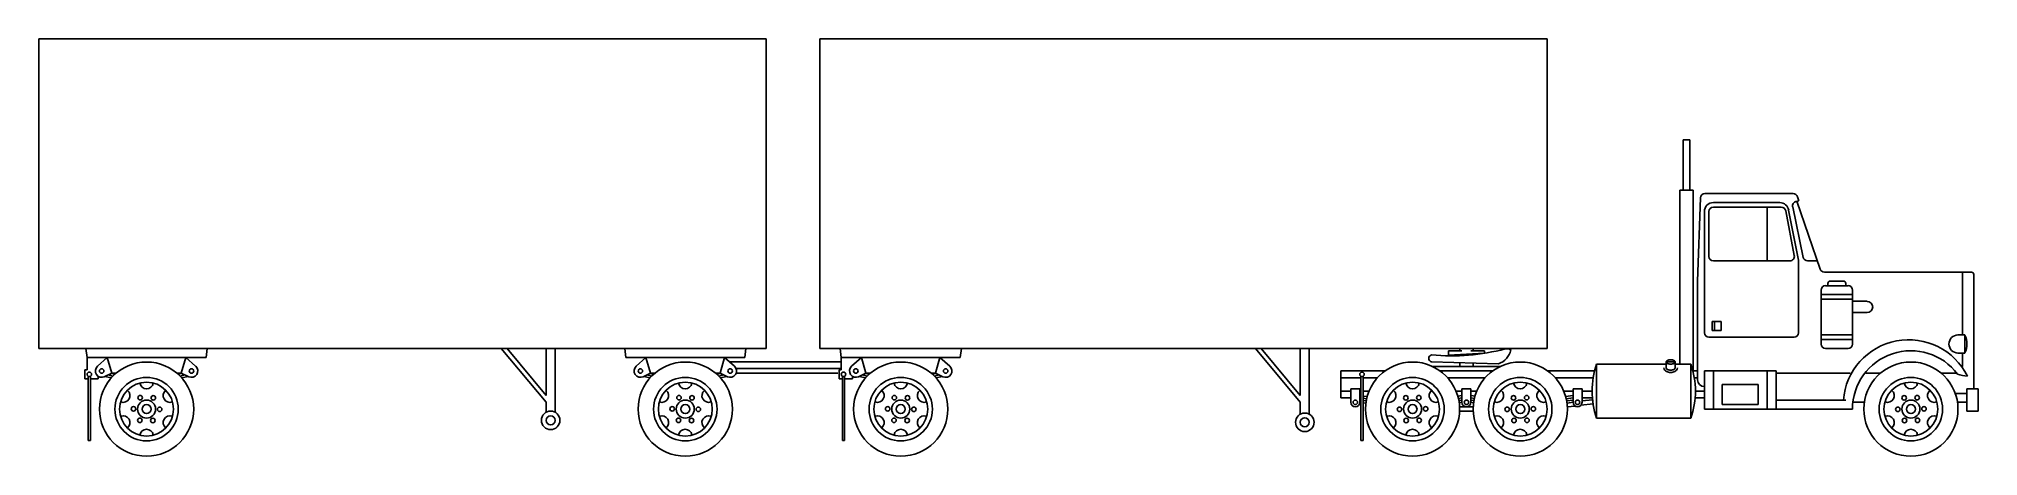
# Model space of a CAD drawing. Extents: x -21.9 to 0, y 0 to 4.7.
import ezdxf

# ---------------------------------------------------------------- set-up
doc = ezdxf.new("R2010")
doc.units = 0
doc.header["$LTSCALE"] = 1.2
doc.header["$MEASUREMENT"] = 0
doc.layers.get('0').update_dxf_attribs({"color": 3, "linetype": 'CONTINUOUS'})
doc.layers.add('CAR_DTL', color=3, linetype='CONTINUOUS')

msp = doc.modelspace()

# ---------------------------------------------------------------- linework, layer by layer
for p, q in [((-21.946, 1.219), (-21.946, 4.724)), ((-21.946, 4.724), (-13.716, 4.724)), ((-13.716, 4.724), (-13.716, 1.219)), ((-13.106, 1.219), (-13.106, 4.724)), ((-13.106, 4.724), (-4.877, 4.724)), ((-4.877, 4.724), (-4.877, 1.219)), ((-3.34, 3.581), (-3.34, 3.01)), ((-3.264, 3.581), (-3.34, 3.581)), ((-3.264, 3.01), (-3.264, 3.581)), ((-3.226, 3.01), (-3.378, 3.01)), ((-3.378, 3.01), (-3.378, 1.054)), ((-3.226, 0.965), (-3.226, 3.01)), ((-3.175, 1.981), (-3.143, 2.923)), ((-3.092, 2.972), (-2.094, 2.972)), ((-2.062, 2.882), (-2.031, 2.891)), ((-2.052, 2.885), (-1.789, 2.117)), ((-2.046, 2.937), (-2.031, 2.891)), ((-3.048, 2.261), (-3.048, 2.769)), ((-2.997, 2.819), (-2.228, 2.819)), ((-2.388, 2.21), (-2.388, 2.819)), ((-2.178, 2.776), (-2.081, 2.27)), ((-1.979, 2.25), (-2.099, 2.824)), ((-2.131, 2.21), (-2.997, 2.21)), ((-1.821, 2.21), (-1.93, 2.21)), ((-3.175, 1.981), (-3.175, 0.864)), ((-0.076, 2.083), (-1.741, 2.083)), ((-0.178, 1.372), (-0.178, 2.083)), ((-0.051, 0.762), (-0.051, 2.057)), ((-0.152, 1.372), (-0.229, 1.372)), ((-0.152, 1.372), (-0.152, 1.168)), ((-13.716, 1.219), (-21.946, 1.219)), ((-21.412, 1.219), (-21.399, 1.118)), ((-21.399, 1.118), (-20.053, 1.118)), ((-21.399, 1.118), (-21.399, 0.978)), ((-21.171, 1.118), (-21.282, 1.019)), ((-20.282, 1.118), (-20.171, 1.019)), ((-20.041, 1.219), (-20.053, 1.118)), ((-15.316, 1.219), (-15.303, 1.118)), ((-15.303, 1.118), (-13.957, 1.118)), ((-15.075, 1.118), (-15.186, 1.019)), ((-14.186, 1.118), (-14.075, 1.019)), ((-13.945, 1.219), (-13.957, 1.118)), ((-4.877, 1.219), (-13.106, 1.219)), ((-12.878, 1.219), (-12.865, 1.118)), ((-12.865, 1.118), (-11.519, 1.118)), ((-12.865, 1.118), (-12.865, 0.978)), ((-12.636, 1.118), (-12.748, 1.019)), ((-11.748, 1.118), (-11.636, 1.019)), ((-11.506, 1.219), (-11.519, 1.118)), ((-5.353, 1.214), (-5.31, 1.214)), ((-5.288, 1.202), (-5.31, 1.214)), ((-0.229, 1.168), (-0.152, 1.168)), ((-0.178, 1.016), (-0.178, 1.168)), ((-21.387, 0.902), (-21.387, 0.178)), ((-21.197, 0.903), (-21.127, 0.886)), ((-20.333, 0.94), (-20.381, 0.94)), ((-20.328, 0.938), (-20.367, 0.928)), ((-20.256, 0.903), (-20.326, 0.886)), ((-15.101, 0.903), (-15.031, 0.886)), ((-14.16, 0.903), (-14.23, 0.886)), ((-14.122, 1.067), (-12.878, 1.067)), ((-14.046, 0.94), (-12.903, 0.94)), ((-12.852, 0.902), (-12.852, 0.178)), ((-12.663, 0.903), (-12.592, 0.886)), ((-11.721, 0.903), (-11.792, 0.886)), ((-6.714, 0.965), (-7.214, 0.965)), ((-7.214, 0.66), (-7.214, 0.965)), ((-6.985, 0.902), (-6.985, 0.178)), ((-6.186, 1.069), (-5.43, 1.046)), ((-6.174, 1.016), (-5.409, 1.016)), ((-5.495, 0.965), (-6.088, 0.965)), ((-4.346, 0.965), (-4.868, 0.965)), ((-3.531, 1.041), (-4.318, 1.041)), ((-3.531, 1.067), (-3.531, 0.999)), ((-3.531, 1.067), (-3.429, 1.067)), ((-3.429, 1.067), (-3.429, 0.999)), ((-3.251, 1.041), (-3.429, 1.041)), ((-3.099, 0.965), (-2.286, 0.965)), ((-3.099, 0.965), (-3.099, 0.533)), ((-2.286, 0.965), (-2.286, 0.533)), ((-7.099, 0.66), (-7.214, 0.66)), ((-7.099, 0.61), (-7.099, 0.762)), ((-3.203, 0.66), (-3.099, 0.66)), ((-0.127, 0.762), (0, 0.762)), ((-0.127, 0.762), (-0.127, 0.508)), ((0, 0.508), (0, 0.762)), ((-5.868, 0.508), (-5.714, 0.508)), ((-4.649, 0.56), (-4.564, 0.568)), ((-4.496, 0.576), (-4.358, 0.592)), ((-3.099, 0.533), (-1.422, 0.533)), ((-2.286, 0.635), (-1.499, 0.635)), ((-0.127, 0.508), (0, 0.508)), ((-4.318, 0.432), (-3.251, 0.432)), ((-21.387, 0.178), (-21.361, 0.178)), ((-6.985, 0.178), (-6.96, 0.178))]:
    msp.add_line(p, q)
for centre, radius in [((-21.374, 0.927), 0.0254), ((-20.726, 0.533), 0.533), ((-20.726, 0.533), 0.359), ((-14.63, 0.533), 0.533), ((-14.63, 0.533), 0.359), ((-12.84, 0.927), 0.0254), ((-12.192, 0.533), 0.533), ((-12.192, 0.533), 0.359), ((-6.972, 0.927), 0.0254), ((-6.401, 0.533), 0.533), ((-6.401, 0.533), 0.359), ((-5.182, 0.533), 0.533), ((-5.182, 0.533), 0.359), ((-0.762, 0.533), 0.533), ((-0.762, 0.533), 0.359), ((-20.726, 0.533), 0.102), ((-14.63, 0.533), 0.102), ((-12.192, 0.533), 0.102), ((-6.401, 0.533), 0.102), ((-5.182, 0.533), 0.102), ((-0.762, 0.533), 0.102)]:
    msp.add_circle(centre, radius)
for centre, radius, start, end in [((-3.092, 2.921), 0.0508, 90, 178.0234), ((-2.05, 2.833), 0.0508, 104.7436, 190.6197), ((-2.094, 2.921), 0.0508, 18.0042, 90), ((-2.997, 2.769), 0.0508, 90, 180), ((-2.228, 2.769), 0.0508, 8.8807, 90), ((-2.997, 2.261), 0.0508, 180, 270), ((-2.131, 2.261), 0.0508, 270, 10.796), ((-1.93, 2.261), 0.0508, 191.8164, 270), ((-1.741, 2.134), 0.0508, 198.9123, 270), ((-0.076, 2.057), 0.0254, 0, 90), ((-0.786, 0.576), 0.742, 26.3446, 175.448), ((-0.229, 1.27), 0.102, 90, 270), ((-0.343, 1.27), 0.216, 331.9275, 28.0725), ((-6.178, 1.107), 0.0394, 101.3099, 258.6901), ((-5.964, 3.565), 2.429, 264.7674, 284.5833), ((-5.5, 1.252), 0.218, 288.7478, 346.8571), ((-0.762, 0.533), 0.661, 36.9127, 180), ((-21.234, 0.965), 0.0718, 131.5857, 295.3195), ((-20.218, 0.965), 0.0718, 244.6805, 48.4143), ((-15.138, 0.965), 0.0718, 131.5857, 295.3195), ((-14.122, 0.965), 0.0718, 244.6805, 48.4143), ((-12.7, 0.965), 0.0718, 131.5857, 295.3195), ((-11.684, 0.965), 0.0718, 244.6805, 48.4143), ((-3.429, 0.737), 0.94, 161.0754, 198.9246), ((-4.14, 0.737), 0.94, 341.0754, 18.9246), ((-0.086, 1.334), 0.43, 249.8918, 265.3383), ((-7.048, 0.61), 0.0508, 180, 0)]:
    msp.add_arc(centre, radius, start, end)
at = {"layer": 'CAR_DTL'}
for p, q in [((-2.997, 2.87), (-2.245, 2.87)), ((-3.099, 1.397), (-3.099, 2.769)), ((-2.145, 2.786), (-2.033, 2.219)), ((-2.032, 2.209), (-2.032, 1.397)), ((-1.676, 1.981), (-1.524, 1.981)), ((-1.778, 1.27), (-1.778, 1.88)), ((-1.422, 1.829), (-1.778, 1.829)), ((-1.422, 1.778), (-1.778, 1.778)), ((-1.727, 1.93), (-1.473, 1.93)), ((-1.702, 1.93), (-1.702, 1.956)), ((-1.499, 1.956), (-1.499, 1.93)), ((-1.422, 1.88), (-1.422, 1.27)), ((-1.422, 1.753), (-1.257, 1.753)), ((-1.257, 1.626), (-1.422, 1.626)), ((-2.083, 1.346), (-3.048, 1.346)), ((-3.01, 1.524), (-2.908, 1.524)), ((-3.01, 1.422), (-3.01, 1.524)), ((-2.908, 1.422), (-3.01, 1.422)), ((-2.985, 1.524), (-2.985, 1.422)), ((-2.908, 1.524), (-2.908, 1.422)), ((-1.422, 1.372), (-1.778, 1.372)), ((-1.422, 1.321), (-1.778, 1.321)), ((-21.171, 1.118), (-21.12, 0.94)), ((-20.282, 1.118), (-20.333, 0.94)), ((-16.205, 0.61), (-16.713, 1.219)), ((-16.205, 0.689), (-16.647, 1.219)), ((-16.205, 1.219), (-16.205, 0.689)), ((-16.104, 0.498), (-16.104, 1.219)), ((-15.075, 1.118), (-15.024, 0.94)), ((-14.186, 1.118), (-14.237, 0.94)), ((-12.636, 1.118), (-12.586, 0.94)), ((-11.748, 1.118), (-11.798, 0.94)), ((-7.671, 0.61), (-8.179, 1.219)), ((-7.671, 0.689), (-8.113, 1.219)), ((-7.671, 1.219), (-7.671, 0.689)), ((-7.569, 0.483), (-7.569, 1.219)), ((-5.994, 1.194), (-5.994, 1.143)), ((-5.994, 1.194), (-5.842, 1.194)), ((-5.994, 1.143), (-5.588, 1.168)), ((-5.867, 1.194), (-5.867, 1.219)), ((-5.588, 1.194), (-5.74, 1.194)), ((-5.715, 1.194), (-5.715, 1.219)), ((-5.588, 1.168), (-5.588, 1.194)), ((-1.473, 1.219), (-1.727, 1.219)), ((-21.425, 0.978), (-21.425, 0.876)), ((-21.399, 0.978), (-21.425, 0.978)), ((-21.361, 0.902), (-21.361, 0.178)), ((-21.273, 0.876), (-21.273, 0.904)), ((-21.12, 0.94), (-21.204, 0.9)), ((-21.161, 0.921), (-21.107, 0.907)), ((-21.124, 0.938), (-21.085, 0.928)), ((-21.12, 0.94), (-21.072, 0.94)), ((-20.292, 0.921), (-20.346, 0.907)), ((-20.333, 0.94), (-20.249, 0.9)), ((-15.024, 0.94), (-15.108, 0.9)), ((-15.065, 0.921), (-15.011, 0.907)), ((-15.028, 0.938), (-14.989, 0.928)), ((-15.024, 0.94), (-14.976, 0.94)), ((-14.237, 0.94), (-14.285, 0.94)), ((-14.232, 0.938), (-14.271, 0.928)), ((-14.196, 0.921), (-14.25, 0.907)), ((-14.237, 0.94), (-14.153, 0.9)), ((-14.046, 0.991), (-12.878, 0.991)), ((-12.865, 0.978), (-12.89, 0.978)), ((-12.89, 0.978), (-12.89, 0.876)), ((-12.827, 0.902), (-12.827, 0.178)), ((-12.738, 0.876), (-12.738, 0.904)), ((-12.586, 0.94), (-12.669, 0.9)), ((-12.626, 0.921), (-12.573, 0.907)), ((-12.59, 0.938), (-12.551, 0.928)), ((-12.586, 0.94), (-12.537, 0.94)), ((-11.798, 0.94), (-11.847, 0.94)), ((-11.794, 0.938), (-11.833, 0.928)), ((-11.758, 0.921), (-11.811, 0.907)), ((-11.798, 0.94), (-11.715, 0.9)), ((-6.985, 0.889), (-7.214, 0.889)), ((-6.96, 0.902), (-6.96, 0.178)), ((-6.798, 0.889), (-6.96, 0.889)), ((-5.579, 0.889), (-6.003, 0.889)), ((-5.867, 1.059), (-5.867, 1.016)), ((-5.715, 1.016), (-5.715, 1.054)), ((-4.356, 0.889), (-4.784, 0.889)), ((-4.318, 1.041), (-4.318, 0.432)), ((-3.251, 0.432), (-3.251, 1.041)), ((-3.224, 0.965), (-3.175, 0.965)), ((-3.213, 0.889), (-3.175, 0.889)), ((-2.997, 0.965), (-2.997, 0.533)), ((-2.388, 0.965), (-2.388, 0.533)), ((-2.286, 0.94), (-1.448, 0.94)), ((-1.107, 0.94), (-1.271, 0.94)), ((-0.417, 0.94), (-0.251, 0.94)), ((-21.425, 0.876), (-21.387, 0.876)), ((-21.361, 0.876), (-21.273, 0.876)), ((-12.89, 0.876), (-12.852, 0.876)), ((-12.827, 0.876), (-12.738, 0.876)), ((-7.099, 0.737), (-7.214, 0.737)), ((-7.099, 0.762), (-6.998, 0.762)), ((-6.998, 0.762), (-6.998, 0.61)), ((-6.985, 0.737), (-6.998, 0.737)), ((-6.985, 0.659), (-6.998, 0.66)), ((-6.996, 0.686), (-6.987, 0.684)), ((-6.894, 0.737), (-6.96, 0.737)), ((-6.958, 0.681), (-6.917, 0.676)), ((-5.842, 0.737), (-5.908, 0.737)), ((-5.888, 0.68), (-5.844, 0.686)), ((-5.842, 0.66), (-5.882, 0.655)), ((-5.842, 0.61), (-5.842, 0.762)), ((-5.842, 0.762), (-5.74, 0.762)), ((-5.74, 0.762), (-5.74, 0.61)), ((-5.675, 0.737), (-5.74, 0.737)), ((-5.74, 0.66), (-5.701, 0.655)), ((-5.694, 0.68), (-5.739, 0.686)), ((-4.585, 0.737), (-4.688, 0.737)), ((-4.585, 0.737), (-4.688, 0.737)), ((-4.666, 0.676), (-4.586, 0.686)), ((-4.585, 0.66), (-4.661, 0.651)), ((-4.585, 0.762), (-4.483, 0.762)), ((-4.585, 0.61), (-4.585, 0.762)), ((-4.483, 0.762), (-4.483, 0.61)), ((-4.369, 0.737), (-4.483, 0.737)), ((-4.366, 0.66), (-4.483, 0.66)), ((-3.2, 0.737), (-3.099, 0.737)), ((-2.896, 0.813), (-2.896, 0.584)), ((-2.896, 0.813), (-2.489, 0.813)), ((-2.489, 0.813), (-2.489, 0.584)), ((-0.259, 0.711), (-0.127, 0.711)), ((-16.205, 0.61), (-16.205, 0.498)), ((-7.671, 0.61), (-7.671, 0.483)), ((-6.985, 0.633), (-6.998, 0.635)), ((-6.985, 0.608), (-6.998, 0.61)), ((-6.921, 0.651), (-6.96, 0.656)), ((-6.926, 0.626), (-6.96, 0.63)), ((-6.93, 0.601), (-6.96, 0.605)), ((-5.842, 0.635), (-5.876, 0.631)), ((-5.842, 0.61), (-5.872, 0.606)), ((-5.868, 0.559), (-5.714, 0.559)), ((-5.74, 0.635), (-5.706, 0.631)), ((-5.74, 0.61), (-5.71, 0.606)), ((-4.585, 0.635), (-4.656, 0.626)), ((-4.585, 0.61), (-4.652, 0.601)), ((-4.483, 0.628), (-4.364, 0.64)), ((-2.896, 0.584), (-2.489, 0.584)), ((-1.29, 0.61), (-1.418, 0.61)), ((-0.234, 0.61), (-0.127, 0.61)), ((-12.852, 0.178), (-12.827, 0.178))]:
    msp.add_line(p, q, dxfattribs=at)
for points in [[(-3.556, 0.999, 0.174705), (-3.547, 0.975, 0.104203), (-3.527, 0.959, 0.064948), (-3.505, 0.951, 0.051099), (-3.48, 0.949, 0.051099), (-3.454, 0.951, 0.064948), (-3.433, 0.959, 0.104203), (-3.413, 0.975, 0.174705), (-3.404, 0.999, 0.174705)], [(-3.531, 0.999, 0.174705), (-3.527, 0.991, 0.104203), (-3.516, 0.982, 0.064948), (-3.5, 0.976, 0.051099), (-3.48, 0.974, 0.051099), (-3.459, 0.976, 0.064948), (-3.444, 0.982, 0.104203), (-3.432, 0.991, 0.174705), (-3.429, 0.999, 0.174705)]]:
    msp.add_lwpolyline(points, format="xyb", dxfattribs=at)
msp.add_lwpolyline([(-3.48, 1.092, 0.051099), (-3.5, 1.09, 0.064948), (-3.516, 1.085, 0.104203), (-3.527, 1.075, 0.174705), (-3.531, 1.067, 0.174705), (-3.527, 1.058, 0.104203), (-3.516, 1.049, 0.064948), (-3.5, 1.044, 0.051099), (-3.48, 1.041, 0.051099), (-3.459, 1.044, 0.064948), (-3.444, 1.049, 0.104203), (-3.432, 1.058, 0.174705), (-3.429, 1.067, 0.174705), (-3.432, 1.075, 0.104203), (-3.444, 1.085, 0.064948), (-3.459, 1.09, 0.051099)], format="xyb", close=True, dxfattribs=at)
for centre, radius in [((-21.234, 0.965), 0.0254), ((-20.218, 0.965), 0.0254), ((-15.138, 0.965), 0.0254), ((-14.122, 0.965), 0.0254), ((-12.7, 0.965), 0.0254), ((-11.684, 0.965), 0.0254), ((-20.726, 0.533), 0.305), ((-20.798, 0.663), 0.0254), ((-20.65, 0.66), 0.0254), ((-14.63, 0.533), 0.305), ((-14.702, 0.663), 0.0254), ((-14.554, 0.66), 0.0254), ((-12.192, 0.533), 0.305), ((-12.264, 0.663), 0.0254), ((-12.116, 0.66), 0.0254), ((-6.401, 0.533), 0.305), ((-6.477, 0.66), 0.0254), ((-6.329, 0.663), 0.0254), ((-5.182, 0.533), 0.305), ((-5.258, 0.66), 0.0254), ((-5.11, 0.663), 0.0254), ((-0.762, 0.533), 0.305), ((-0.838, 0.66), 0.0254), ((-0.69, 0.663), 0.0254), ((-20.874, 0.536), 0.0254), ((-20.726, 0.533), 0.0508), ((-20.578, 0.531), 0.0254), ((-16.154, 0.406), 0.105), ((-16.154, 0.406), 0.0508), ((-14.778, 0.536), 0.0254), ((-14.63, 0.533), 0.0508), ((-14.482, 0.531), 0.0254), ((-12.34, 0.536), 0.0254), ((-12.192, 0.533), 0.0508), ((-12.044, 0.531), 0.0254), ((-7.62, 0.384), 0.105), ((-7.048, 0.61), 0.0254), ((-6.549, 0.531), 0.0254), ((-6.401, 0.533), 0.0508), ((-6.253, 0.536), 0.0254), ((-5.791, 0.61), 0.0254), ((-5.33, 0.531), 0.0254), ((-5.182, 0.533), 0.0508), ((-5.034, 0.536), 0.0254), ((-4.534, 0.61), 0.0254), ((-0.91, 0.531), 0.0254), ((-0.762, 0.533), 0.0508), ((-0.614, 0.536), 0.0254), ((-20.803, 0.406), 0.0254), ((-20.655, 0.404), 0.0254), ((-14.707, 0.406), 0.0254), ((-14.559, 0.404), 0.0254), ((-12.268, 0.406), 0.0254), ((-12.12, 0.404), 0.0254), ((-7.62, 0.384), 0.0508), ((-6.473, 0.404), 0.0254), ((-6.325, 0.406), 0.0254), ((-5.253, 0.404), 0.0254), ((-5.105, 0.406), 0.0254), ((-0.834, 0.404), 0.0254), ((-0.686, 0.406), 0.0254)]:
    msp.add_circle(centre, radius, dxfattribs=at)
for centre, radius, start, end in [((-2.997, 2.769), 0.102, 90, 180), ((-2.245, 2.769), 0.102, 9.6888, 90), ((-2.083, 2.209), 0.0508, 0, 11.1368), ((-1.676, 1.956), 0.0254, 90, 180), ((-1.524, 1.956), 0.0254, 0, 90), ((-1.727, 1.88), 0.0508, 90, 180), ((-1.473, 1.88), 0.0508, 0, 90), ((-1.257, 1.689), 0.0635, 270, 90), ((-3.048, 1.397), 0.0508, 180, 270), ((-2.083, 1.397), 0.0508, 270, 0), ((-1.727, 1.27), 0.0508, 180, 270), ((-1.473, 1.27), 0.0508, 270, 0), ((-20.99, 0.686), 0.0762, 249.5941, 50.4059), ((-20.726, 0.838), 0.0762, 189.5941, 350.4059), ((-20.462, 0.686), 0.0762, 129.5941, 290.4059), ((-14.894, 0.686), 0.0762, 249.5941, 50.4059), ((-14.63, 0.838), 0.0762, 189.5941, 350.4059), ((-14.366, 0.686), 0.0762, 129.5941, 290.4059), ((-12.456, 0.686), 0.0762, 249.5941, 50.4059), ((-12.192, 0.838), 0.0762, 189.5941, 350.4059), ((-11.928, 0.686), 0.0762, 129.5941, 290.4059), ((-6.665, 0.686), 0.0762, 249.5941, 50.4059), ((-6.401, 0.838), 0.0762, 189.5941, 350.4059), ((-6.137, 0.686), 0.0762, 129.5941, 290.4059), ((-5.446, 0.686), 0.0762, 249.5941, 50.4059), ((-5.182, 0.838), 0.0762, 189.5941, 350.4059), ((-4.918, 0.686), 0.0762, 129.5941, 290.4059), ((-3.099, 0.864), 0.0762, 180, 270), ((-1.026, 0.686), 0.0762, 249.5941, 50.4059), ((-0.762, 0.838), 0.0762, 189.5941, 350.4059), ((-0.498, 0.686), 0.0762, 129.5941, 290.4059), ((-20.99, 0.381), 0.0762, 309.5941, 110.4059), ((-20.462, 0.381), 0.0762, 69.5941, 230.4059), ((-14.894, 0.381), 0.0762, 309.5941, 110.4059), ((-14.366, 0.381), 0.0762, 69.5941, 230.4059), ((-12.456, 0.381), 0.0762, 309.5941, 110.4059), ((-11.928, 0.381), 0.0762, 69.5941, 230.4059), ((-6.665, 0.381), 0.0762, 309.5941, 110.4059), ((-6.137, 0.381), 0.0762, 69.5941, 230.4059), ((-5.791, 0.61), 0.0508, 180, 0), ((-5.446, 0.381), 0.0762, 309.5941, 110.4059), ((-4.918, 0.381), 0.0762, 69.5941, 230.4059), ((-4.534, 0.61), 0.0508, 180, 0), ((-1.026, 0.381), 0.0762, 309.5941, 110.4059), ((-0.498, 0.381), 0.0762, 69.5941, 230.4059), ((-20.726, 0.229), 0.0762, 9.5941, 170.4059), ((-14.63, 0.229), 0.0762, 9.5941, 170.4059), ((-12.192, 0.229), 0.0762, 9.5941, 170.4059), ((-6.401, 0.229), 0.0762, 9.5941, 170.4059), ((-5.182, 0.229), 0.0762, 9.5941, 170.4059), ((-0.762, 0.229), 0.0762, 9.5941, 170.4059)]:
    msp.add_arc(centre, radius, start, end, dxfattribs=at)

doc.saveas('drawing.dxf')
